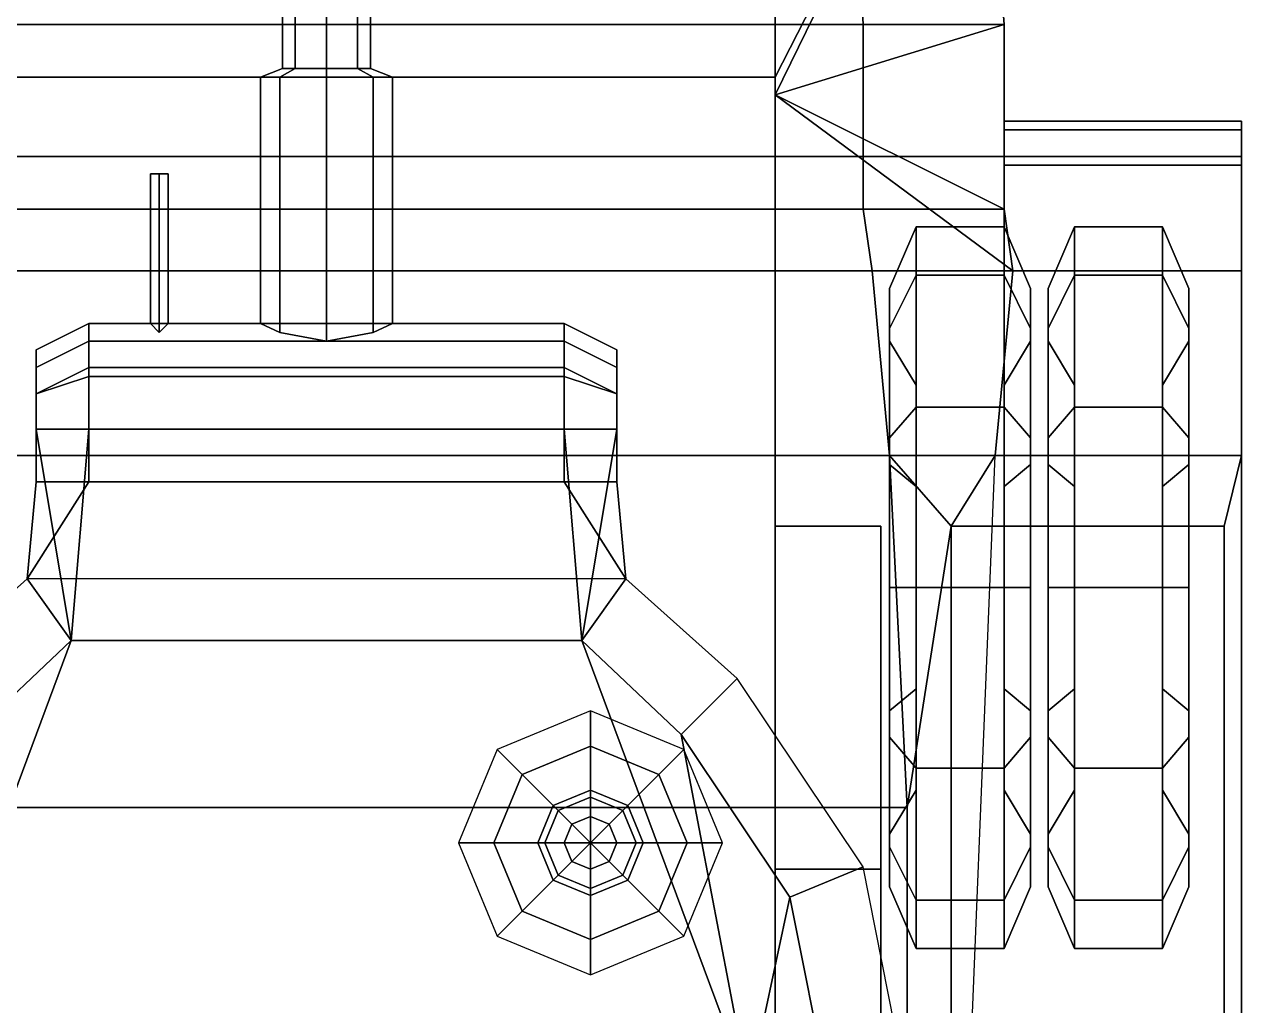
# Model space of a CAD drawing. Header units: millimetres. Extents: x -1 to 3, y -2.4 to 8.
# Drawn here: x -0.343 to 1.04, y -1.265 to -0.15 of the extents above; entities that cross this region are included whole.
import ezdxf

# ---------------------------------------------------------------- set-up
doc = ezdxf.new("R2010")
doc.units = ezdxf.units.MM
for name, color, linetype in [('gun', 1, 'Continuous'), ('mudguards', 6, 'Continuous'), ('turret', 2, 'Continuous'), ('wheels', 2, 'Continuous')]:
    doc.layers.add(name, color=color, linetype=linetype)

msp = doc.modelspace()

# ---------------------------------------------------------------- linework, layer by layer
for points in [[(0.51, 0.28, 0.42), (0.51, -0.21, 0.49), (-0.51, -0.21, 0.49), (-0.51, 0.28, 0.42)], [(0.51, -0.21, 0.49), (0.51, 0.28, 0.42), (0.51, 0.28, 0.42), (0.74, 0.24, 0.9)], [(0.61, -0.15, 1.74), (0.59, 0.24, 1.69), (-0.59, 0.24, 1.69), (-0.61, -0.15, 1.74)], [(0.77, -0.15, 0.9), (0.51, -0.23, 0.72), (0.51, -0.23, 0.72), (0.74, 0.24, 0.9)], [(0.51, -0.23, 0.72), (0.51, -0.21, 0.49), (0.51, -0.21, 0.49), (0.74, 0.24, 0.9)], [(0.77, -0.15, 0.9), (0.74, 0.24, 0.9), (0.59, 0.24, 1.69), (0.61, -0.15, 1.74)], [(0.61, -0.3, 1.74), (0.61, -0.15, 1.74), (-0.61, -0.15, 1.74), (-0.61, -0.3, 1.74)], [(0.77, -0.36, 0.9), (0.51, -0.23, 0.72), (0.51, -0.23, 0.72), (0.77, -0.15, 0.9)], [(0.77, -0.3, 0.9), (0.77, -0.15, 0.9), (0.61, -0.15, 1.74), (0.61, -0.3, 1.74)], [(0.51, -0.21, 0.49), (0.51, -1.98, 0.49), (-0.51, -1.98, 0.49), (-0.51, -0.21, 0.49)], [(0.51, -0.23, 0.72), (0.51, -2.09, 0.72), (0.51, -1.98, 0.49), (0.51, -0.21, 0.49)], [(0.51, -0.43, 0.9), (0.51, -1.99, 1.08), (0.51, -2.09, 0.72), (0.51, -0.23, 0.72)], [(0.78, -0.43, 0.9), (0.51, -0.23, 0.72), (0.51, -0.23, 0.72), (0.77, -0.36, 0.9)], [(0.51, -0.43, 0.9), (0.51, -0.23, 0.72), (0.51, -0.23, 0.72), (0.78, -0.43, 0.9)], [(-0.61, -0.3, 1.74), (-0.61, -0.36, 1.72), (0.61, -0.36, 1.72), (0.61, -0.3, 1.74)], [(0.61, -0.36, 1.72), (0.77, -0.36, 0.9), (0.77, -0.3, 0.9), (0.61, -0.3, 1.74)], [(0.62, -0.43, 1.69), (0.61, -0.36, 1.72), (-0.61, -0.36, 1.72), (-0.62, -0.43, 1.69)], [(0.78, -0.43, 0.9), (0.77, -0.36, 0.9), (0.61, -0.36, 1.72), (0.62, -0.43, 1.69)], [(-0.62, -0.43, 1.69), (-0.64, -0.64, 1.57), (0.64, -0.64, 1.57), (0.62, -0.43, 1.69)], [(0.51, -0.64, 1.08), (0.51, -1.99, 1.08), (0.51, -1.99, 1.08), (0.51, -0.43, 0.9)], [(0.76, -0.64, 1.08), (0.51, -0.64, 1.08), (0.51, -0.43, 0.9), (0.78, -0.43, 0.9)], [(0.64, -0.64, 1.57), (0.76, -0.64, 1.08), (0.78, -0.43, 0.9), (0.62, -0.43, 1.69)], [(-0.64, -0.64, 1.57), (-0.66, -1.04, 1.57), (0.66, -1.04, 1.57), (0.64, -0.64, 1.57)], [(0.66, -1.04, 1.57), (0.71, -0.72, 1.36), (0.71, -0.72, 1.36), (0.64, -0.64, 1.57)], [(0.64, -0.64, 1.57), (0.71, -0.72, 1.36), (0.71, -0.72, 1.36), (0.76, -0.64, 1.08)], [(1.02, -0.72, 1.36), (1.04, -0.64, 1.08), (0.76, -0.64, 1.08), (0.71, -0.72, 1.36)], [(1.04, -0.64, 1.08), (1.04, -1.87, 1.08), (0.71, -1.87, 1.08), (0.76, -0.64, 1.08)], [(1.02, -1.8, 1.36), (1.04, -1.87, 1.08), (1.04, -0.64, 1.08), (1.02, -0.72, 1.36)], [(0.51, -0.72, 0.46), (0.51, -1.11, 0.58), (0.63, -1.11, 0.58), (0.63, -0.72, 0.46)], [(0.63, -0.72, 0.46), (0.63, -0.72, 0.31), (0.51, -0.72, 0.31), (0.51, -0.72, 0.46)], [(0.51, -1.8, 0.31), (0.51, -0.72, 0.31), (0.63, -0.72, 0.31), (0.63, -1.8, 0.31)], [(0.51, -1.8, 0.46), (0.51, -0.72, 0.46), (0.51, -0.72, 0.31), (0.51, -1.8, 0.31)], [(0.51, -1.7025, 0.49), (0.51, -0.8175, 0.49), (0.51, -0.72, 0.46), (0.51, -1.8, 0.46)], [(0.63, -1.11, 0.58), (0.63, -1.11, 0.31), (0.63, -0.72, 0.31), (0.63, -0.72, 0.46)], [(0.66, -1.63, 1.57), (0.71, -1.63, 1.36), (0.71, -0.72, 1.36), (0.66, -1.04, 1.57)], [(0.71, -0.72, 1.36), (0.71, -1.8, 1.36), (1.02, -1.8, 1.36), (1.02, -0.72, 1.36)], [(-0.66, -1.04, 1.57), (-0.66, -1.63, 1.57), (0.66, -1.63, 1.57), (0.66, -1.04, 1.57)], [(0.51, -1.11, 0.58), (0.51, -1.41, 0.58), (0.63, -1.41, 0.58), (0.63, -1.11, 0.58)], [(0.63, -1.41, 0.58), (0.63, -1.41, 0.31), (0.63, -1.11, 0.31), (0.63, -1.11, 0.58)]]:
    msp.add_3dface(points)
at = {"layer": 'gun'}
for points in [[(-0.0354, 0.11, 1.8854), (-0.05, 0.11, 1.85), (-0.05, -0.2, 1.85), (-0.0354, -0.2, 1.8854)], [(-0.05, 0.11, 1.85), (-0.0354, 0.11, 1.8146), (-0.0354, -0.2, 1.8146), (-0.05, -0.2, 1.85)], [(0, 0.11, 1.9), (-0.0354, 0.11, 1.8854), (-0.0354, -0.2, 1.8854), (0, -0.2, 1.9)], [(-0.0354, 0.11, 1.8146), (0, 0.11, 1.8), (0, -0.2, 1.8), (-0.0354, -0.2, 1.8146)], [(0.0354, 0.11, 1.8854), (0, 0.11, 1.9), (0, -0.2, 1.9), (0.0354, -0.2, 1.8854)], [(0, 0.11, 1.8), (0.0354, 0.11, 1.8146), (0.0354, -0.2, 1.8146), (0, -0.2, 1.8)], [(0.05, 0.11, 1.85), (0.0354, 0.11, 1.8854), (0.0354, -0.2, 1.8854), (0.05, -0.2, 1.85)], [(0.0354, 0.11, 1.8146), (0.05, 0.11, 1.85), (0.05, -0.2, 1.85), (0.0354, -0.2, 1.8146)], [(-0.0354, -0.2, 1.8854), (-0.05, -0.2, 1.85), (-0.075, -0.21, 1.85), (-0.053, -0.21, 1.903)], [(-0.05, -0.2, 1.85), (-0.0354, -0.2, 1.8146), (-0.053, -0.21, 1.797), (-0.075, -0.21, 1.85)], [(0, -0.2, 1.9), (-0.0354, -0.2, 1.8854), (-0.053, -0.21, 1.903), (0, -0.21, 1.925)], [(-0.0354, -0.2, 1.8146), (0, -0.2, 1.8), (0, -0.21, 1.775), (-0.053, -0.21, 1.797)], [(0.0354, -0.2, 1.8854), (0, -0.2, 1.9), (0, -0.21, 1.925), (0.053, -0.21, 1.903)], [(0, -0.2, 1.8), (0.0354, -0.2, 1.8146), (0.053, -0.21, 1.797), (0, -0.21, 1.775)], [(0.05, -0.2, 1.85), (0.0354, -0.2, 1.8854), (0.053, -0.21, 1.903), (0.075, -0.21, 1.85)], [(0.0354, -0.2, 1.8146), (0.05, -0.2, 1.85), (0.075, -0.21, 1.85), (0.053, -0.21, 1.797)], [(-0.053, -0.21, 1.903), (-0.075, -0.21, 1.85), (-0.075, -0.49, 1.85), (-0.053, -0.5, 1.903)], [(-0.075, -0.21, 1.85), (-0.053, -0.21, 1.797), (-0.053, -0.5, 1.797), (-0.075, -0.49, 1.85)], [(0, -0.21, 1.925), (-0.053, -0.21, 1.903), (-0.053, -0.5, 1.903), (0, -0.51, 1.925)], [(-0.053, -0.21, 1.797), (0, -0.21, 1.775), (0, -0.51, 1.775), (-0.053, -0.5, 1.797)], [(0.053, -0.21, 1.903), (0, -0.21, 1.925), (0, -0.51, 1.925), (0.053, -0.5, 1.903)], [(0, -0.21, 1.775), (0.053, -0.21, 1.797), (0.053, -0.5, 1.797), (0, -0.51, 1.775)], [(0.075, -0.21, 1.85), (0.053, -0.21, 1.903), (0.053, -0.5, 1.903), (0.075, -0.49, 1.85)], [(0.053, -0.21, 1.797), (0.075, -0.21, 1.85), (0.075, -0.49, 1.85), (0.053, -0.5, 1.797)], [(-0.18, -0.32, 1.82), (-0.19, -0.32, 1.81), (-0.2, -0.32, 1.82), (-0.19, -0.32, 1.83)], [(-0.2, -0.32, 1.82), (-0.19, -0.32, 1.81), (-0.19, -0.5, 1.81), (-0.2, -0.49, 1.82)], [(-0.19, -0.32, 1.83), (-0.2, -0.32, 1.82), (-0.2, -0.49, 1.82), (-0.19, -0.49, 1.83)], [(-0.19, -0.32, 1.81), (-0.18, -0.32, 1.82), (-0.18, -0.49, 1.82), (-0.19, -0.5, 1.81)], [(-0.18, -0.32, 1.82), (-0.19, -0.32, 1.83), (-0.19, -0.49, 1.83), (-0.18, -0.49, 1.82)]]:
    msp.add_3dface(points, dxfattribs=at)
at = {"layer": 'mudguards'}
for points in [[(0.77, -0.26, 0.48), (0.77, -0.3, 0.79), (1.04, -0.3, 0.79), (1.04, -0.26, 0.48)], [(1.04, -0.26, 0.48), (1.04, -0.27, 0.48), (0.77, -0.27, 0.48), (0.77, -0.26, 0.48)], [(1.04, -0.3, 0.79), (1.04, -0.31, 0.78), (1.04, -0.27, 0.48), (1.04, -0.26, 0.48)], [(1.04, -0.27, 0.48), (1.04, -0.31, 0.78), (0.77, -0.31, 0.78), (0.77, -0.27, 0.48)], [(0.77, -0.3, 0.79), (0.77, -0.43, 0.9), (1.04, -0.43, 0.9), (1.04, -0.3, 0.79)], [(1.04, -0.43, 0.9), (1.04, -0.43, 0.89), (1.04, -0.31, 0.78), (1.04, -0.3, 0.79)], [(1.04, -0.31, 0.78), (1.04, -0.43, 0.89), (0.77, -0.43, 0.89), (0.77, -0.31, 0.78)], [(1.04, -0.43, 0.89), (1.04, -0.64, 1.07), (0.76, -0.64, 1.07), (0.78, -0.43, 0.89)], [(0.78, -0.43, 0.9), (0.76, -0.64, 1.08), (1.04, -0.64, 1.08), (1.04, -0.43, 0.9)], [(0.77, -0.43, 0.9), (0.77, -0.43, 0.89), (1.04, -0.43, 0.89), (1.04, -0.43, 0.9)], [(1.04, -0.43, 0.9), (1.04, -0.43, 0.89), (0.78, -0.43, 0.89), (0.78, -0.43, 0.9)], [(1.04, -0.64, 1.08), (1.04, -0.64, 1.07), (1.04, -0.43, 0.89), (1.04, -0.43, 0.9)], [(1.04, -0.64, 1.07), (1.04, -1.87, 1.07), (0.71, -1.87, 1.07), (0.76, -0.64, 1.07)], [(1.04, -1.87, 1.08), (1.04, -1.87, 1.07), (1.04, -0.64, 1.07), (1.04, -0.64, 1.08)]]:
    msp.add_3dface(points, dxfattribs=at)
at = {"layer": 'turret'}
for points in [[(-0.27, -0.49, 1.88), (-0.33, -0.52, 1.88), (-0.33, -0.54, 1.94), (-0.27, -0.51, 1.94)], [(-0.27, -0.49, 1.82), (-0.33, -0.52, 1.82), (-0.33, -0.52, 1.88), (-0.27, -0.49, 1.88)], [(-0.27, -0.51, 1.75), (-0.33, -0.54, 1.75), (-0.33, -0.52, 1.82), (-0.27, -0.49, 1.82)], [(0.27, -0.49, 1.88), (-0.27, -0.49, 1.88), (-0.27, -0.51, 1.94), (0.27, -0.51, 1.94)], [(0.27, -0.49, 1.82), (-0.27, -0.49, 1.82), (-0.27, -0.49, 1.88), (0.27, -0.49, 1.88)], [(-0.27, -0.51, 1.75), (-0.27, -0.49, 1.82), (0.27, -0.49, 1.82), (0.27, -0.51, 1.75)], [(0.33, -0.54, 1.94), (0.33, -0.52, 1.88), (0.27, -0.49, 1.88), (0.27, -0.51, 1.94)], [(0.33, -0.52, 1.88), (0.33, -0.52, 1.82), (0.27, -0.49, 1.82), (0.27, -0.49, 1.88)], [(0.33, -0.52, 1.82), (0.33, -0.54, 1.75), (0.27, -0.51, 1.75), (0.27, -0.49, 1.82)], [(-0.27, -0.51, 1.94), (-0.33, -0.54, 1.94), (-0.33, -0.57, 1.97), (-0.27, -0.55, 1.99)], [(-0.27, -0.54, 1.71), (-0.33, -0.57, 1.71), (-0.33, -0.54, 1.75), (-0.27, -0.51, 1.75)], [(0.27, -0.51, 1.94), (-0.27, -0.51, 1.94), (-0.27, -0.55, 1.99), (0.27, -0.55, 1.99)], [(-0.27, -0.54, 1.71), (-0.27, -0.51, 1.75), (0.27, -0.51, 1.75), (0.27, -0.54, 1.71)], [(0.33, -0.57, 1.97), (0.33, -0.54, 1.94), (0.27, -0.51, 1.94), (0.27, -0.55, 1.99)], [(0.33, -0.54, 1.75), (0.33, -0.57, 1.71), (0.27, -0.54, 1.71), (0.27, -0.51, 1.75)], [(-0.33, -0.54, 1.94), (-0.33, -0.52, 1.88), (-0.33, -0.52, 1.82), (-0.33, -0.54, 1.75)], [(0.33, -0.54, 1.75), (0.33, -0.52, 1.82), (0.33, -0.52, 1.88), (0.33, -0.54, 1.94)], [(-0.33, -0.57, 1.97), (-0.33, -0.54, 1.94), (-0.33, -0.54, 1.75), (-0.33, -0.57, 1.71)], [(-0.27, -0.67, 1.57), (-0.33, -0.67, 1.59), (-0.33, -0.57, 1.71), (-0.27, -0.54, 1.71)], [(-0.27, -0.55, 1.99), (-0.33, -0.57, 1.97), (-0.33, -0.61, 2), (-0.27, -0.61, 2.02)], [(-0.27, -0.67, 1.57), (-0.27, -0.54, 1.71), (0.27, -0.54, 1.71), (0.27, -0.67, 1.57)], [(0.27, -0.55, 1.99), (-0.27, -0.55, 1.99), (-0.27, -0.61, 2.02), (0.27, -0.61, 2.02)], [(0.33, -0.57, 1.71), (0.33, -0.67, 1.59), (0.27, -0.67, 1.57), (0.27, -0.54, 1.71)], [(0.33, -0.61, 2), (0.33, -0.57, 1.97), (0.27, -0.55, 1.99), (0.27, -0.61, 2.02)], [(0.33, -0.57, 1.71), (0.33, -0.54, 1.75), (0.33, -0.54, 1.94), (0.33, -0.57, 1.97)], [(-0.33, -0.61, 2), (-0.33, -0.57, 1.97), (-0.33, -0.57, 1.71), (-0.33, -0.67, 1.59)], [(0.33, -0.67, 1.59), (0.33, -0.57, 1.71), (0.33, -0.57, 1.97), (0.33, -0.61, 2)], [(-0.33, -0.67, 1.59), (-0.34, -0.78, 1.57), (-0.29, -0.85, 2.05), (-0.33, -0.61, 2)], [(-0.29, -0.85, 2.05), (-0.29, -0.85, 2.05), (-0.27, -0.61, 2.02), (-0.33, -0.61, 2)], [(-0.29, -0.85, 2.05), (0.29, -0.85, 2.05), (0.27, -0.61, 2.02), (-0.27, -0.61, 2.02)], [(0.29, -0.85, 2.05), (0.29, -0.85, 2.05), (0.33, -0.61, 2), (0.27, -0.61, 2.02)], [(0.33, -0.61, 2), (0.29, -0.85, 2.05), (0.34, -0.78, 1.57), (0.33, -0.67, 1.59)], [(0.27, -0.67, 1.57), (0.34, -0.78, 1.57), (-0.34, -0.78, 1.57), (-0.27, -0.67, 1.57)], [(-0.34, -0.78, 1.57), (-0.34, -0.78, 1.57), (-0.33, -0.67, 1.59), (-0.27, -0.67, 1.57)], [(0.33, -0.67, 1.59), (0.34, -0.78, 1.57), (0.34, -0.78, 1.57), (0.27, -0.67, 1.57)], [(-0.4031, -0.9569, 2.05), (-0.29, -0.85, 2.05), (-0.34, -0.78, 1.57), (-0.4667, -0.8933, 1.57)], [(0.29, -0.85, 2.05), (0.4031, -0.9569, 2.05), (0.4667, -0.8933, 1.57), (0.34, -0.78, 1.57)], [(-0.48, -1.36, 2.13), (-0.48, -1.36, 2.13), (-0.29, -0.85, 2.05), (-0.4031, -0.9569, 2.05)], [(-0.48, -1.36, 2.13), (0.48, -1.36, 2.13), (0.29, -0.85, 2.05), (-0.29, -0.85, 2.05)], [(0.48, -1.36, 2.13), (0.48, -1.36, 2.13), (0.4031, -0.9569, 2.05), (0.29, -0.85, 2.05)], [(0.4031, -0.9569, 2.05), (0.5266, -1.1419, 2.05), (0.6098, -1.1074, 1.57), (0.4667, -0.8933, 1.57)], [(0.3, -0.93, 2.06), (0.1939, -0.9739, 2.07), (0.2222, -1.0022, 2.13), (0.3, -0.97, 2.13)], [(0.4061, -0.9739, 2.07), (0.3, -0.93, 2.06), (0.3, -0.97, 2.13), (0.3778, -1.0022, 2.13)], [(0.48, -1.36, 2.13), (0.48, -1.36, 2.13), (0.5266, -1.1419, 2.05), (0.4031, -0.9569, 2.05)], [(0.1939, -0.9739, 2.07), (0.15, -1.08, 2.08), (0.19, -1.08, 2.13), (0.2222, -1.0022, 2.13)], [(0.3, -0.97, 2.13), (0.2222, -1.0022, 2.13), (0.2576, -1.0376, 2.13), (0.3, -1.02, 2.13)], [(0.3778, -1.0022, 2.13), (0.3, -0.97, 2.13), (0.3, -1.02, 2.13), (0.3424, -1.0376, 2.13)], [(0.45, -1.08, 2.08), (0.4061, -0.9739, 2.07), (0.3778, -1.0022, 2.13), (0.41, -1.08, 2.13)], [(0.2222, -1.0022, 2.13), (0.19, -1.08, 2.13), (0.24, -1.08, 2.13), (0.2576, -1.0376, 2.13)], [(0.41, -1.08, 2.13), (0.3778, -1.0022, 2.13), (0.3424, -1.0376, 2.13), (0.36, -1.08, 2.13)], [(0.3, -1.02, 2.13), (0.2576, -1.0376, 2.13), (0.2576, -1.0376, 2.28), (0.3, -1.02, 2.28)], [(0.3, -1.028, 2.31), (0.3, -1.02, 2.28), (0.2576, -1.0376, 2.28), (0.2633, -1.0433, 2.31)], [(0.3424, -1.0376, 2.13), (0.3, -1.02, 2.13), (0.3, -1.02, 2.28), (0.3424, -1.0376, 2.28)], [(0.3367, -1.0433, 2.31), (0.3424, -1.0376, 2.28), (0.3, -1.02, 2.28), (0.3, -1.028, 2.31)], [(0.3, -1.05, 2.332), (0.3, -1.028, 2.31), (0.2633, -1.0433, 2.31), (0.2788, -1.0588, 2.332)], [(0.3212, -1.0588, 2.332), (0.3367, -1.0433, 2.31), (0.3, -1.028, 2.31), (0.3, -1.05, 2.332)], [(0.2576, -1.0376, 2.13), (0.24, -1.08, 2.13), (0.24, -1.08, 2.28), (0.2576, -1.0376, 2.28)], [(0.2633, -1.0433, 2.31), (0.2576, -1.0376, 2.28), (0.24, -1.08, 2.28), (0.248, -1.08, 2.31)], [(0.2788, -1.0588, 2.332), (0.2633, -1.0433, 2.31), (0.248, -1.08, 2.31), (0.27, -1.08, 2.332)], [(0.3, -1.08, 2.34), (0.3, -1.05, 2.332), (0.2788, -1.0588, 2.332), (0.3, -1.08, 2.34)], [(0.3, -1.08, 2.34), (0.3212, -1.0588, 2.332), (0.3, -1.05, 2.332), (0.3, -1.08, 2.34)], [(0.33, -1.08, 2.332), (0.352, -1.08, 2.31), (0.3367, -1.0433, 2.31), (0.3212, -1.0588, 2.332)], [(0.352, -1.08, 2.31), (0.36, -1.08, 2.28), (0.3424, -1.0376, 2.28), (0.3367, -1.0433, 2.31)], [(0.36, -1.08, 2.13), (0.3424, -1.0376, 2.13), (0.3424, -1.0376, 2.28), (0.36, -1.08, 2.28)], [(0.3, -1.08, 2.34), (0.2788, -1.0588, 2.332), (0.27, -1.08, 2.332), (0.3, -1.08, 2.34)], [(0.3, -1.08, 2.34), (0.33, -1.08, 2.332), (0.3212, -1.0588, 2.332), (0.3, -1.08, 2.34)], [(0.15, -1.08, 2.08), (0.1939, -1.1861, 2.1), (0.2222, -1.1578, 2.13), (0.19, -1.08, 2.13)], [(0.19, -1.08, 2.13), (0.2222, -1.1578, 2.13), (0.2576, -1.1224, 2.13), (0.24, -1.08, 2.13)], [(0.24, -1.08, 2.13), (0.2576, -1.1224, 2.13), (0.2576, -1.1224, 2.28), (0.24, -1.08, 2.28)], [(0.248, -1.08, 2.31), (0.24, -1.08, 2.28), (0.2576, -1.1224, 2.28), (0.2633, -1.1167, 2.31)], [(0.27, -1.08, 2.332), (0.248, -1.08, 2.31), (0.2633, -1.1167, 2.31), (0.2788, -1.1012, 2.332)], [(0.3, -1.08, 2.34), (0.27, -1.08, 2.332), (0.2788, -1.1012, 2.332), (0.3, -1.08, 2.34)], [(0.3, -1.08, 2.34), (0.2788, -1.1012, 2.332), (0.3, -1.11, 2.332), (0.3, -1.08, 2.34)], [(0.3, -1.08, 2.34), (0.3, -1.11, 2.332), (0.3212, -1.1012, 2.332), (0.3, -1.08, 2.34)], [(0.3, -1.08, 2.34), (0.3212, -1.1012, 2.332), (0.33, -1.08, 2.332), (0.3, -1.08, 2.34)], [(0.3212, -1.1012, 2.332), (0.3367, -1.1167, 2.31), (0.352, -1.08, 2.31), (0.33, -1.08, 2.332)], [(0.3367, -1.1167, 2.31), (0.3424, -1.1224, 2.28), (0.36, -1.08, 2.28), (0.352, -1.08, 2.31)], [(0.3424, -1.1224, 2.13), (0.36, -1.08, 2.13), (0.36, -1.08, 2.28), (0.3424, -1.1224, 2.28)], [(0.3778, -1.1578, 2.13), (0.41, -1.08, 2.13), (0.36, -1.08, 2.13), (0.3424, -1.1224, 2.13)], [(0.4061, -1.1861, 2.1), (0.45, -1.08, 2.08), (0.41, -1.08, 2.13), (0.3778, -1.1578, 2.13)], [(0.2788, -1.1012, 2.332), (0.2633, -1.1167, 2.31), (0.3, -1.132, 2.31), (0.3, -1.11, 2.332)], [(0.3, -1.11, 2.332), (0.3, -1.132, 2.31), (0.3367, -1.1167, 2.31), (0.3212, -1.1012, 2.332)], [(0.2633, -1.1167, 2.31), (0.2576, -1.1224, 2.28), (0.3, -1.14, 2.28), (0.3, -1.132, 2.31)], [(0.3, -1.132, 2.31), (0.3, -1.14, 2.28), (0.3424, -1.1224, 2.28), (0.3367, -1.1167, 2.31)], [(0.5266, -1.1419, 2.05), (0.57, -1.36, 2.05), (0.66, -1.36, 1.57), (0.6098, -1.1074, 1.57)], [(0.2222, -1.1578, 2.13), (0.3, -1.19, 2.13), (0.3, -1.14, 2.13), (0.2576, -1.1224, 2.13)], [(0.2576, -1.1224, 2.13), (0.3, -1.14, 2.13), (0.3, -1.14, 2.28), (0.2576, -1.1224, 2.28)], [(0.3, -1.14, 2.13), (0.3424, -1.1224, 2.13), (0.3424, -1.1224, 2.28), (0.3, -1.14, 2.28)], [(0.3, -1.19, 2.13), (0.3778, -1.1578, 2.13), (0.3424, -1.1224, 2.13), (0.3, -1.14, 2.13)], [(0.48, -1.36, 2.13), (0.48, -1.36, 2.13), (0.57, -1.36, 2.05), (0.5266, -1.1419, 2.05)], [(0.1939, -1.1861, 2.1), (0.3, -1.23, 2.11), (0.3, -1.19, 2.13), (0.2222, -1.1578, 2.13)], [(0.3, -1.23, 2.11), (0.4061, -1.1861, 2.1), (0.3778, -1.1578, 2.13), (0.3, -1.19, 2.13)]]:
    msp.add_3dface(points, dxfattribs=at)
at = {"layer": 'wheels'}
for points in [[(0.67, -0.4349, 0.615), (0.67, -0.38, 0.41), (0.64, -0.45, 0.41), (0.64, -0.4956, 0.58)], [(0.67, -0.38, 0.41), (0.67, -0.4349, 0.205), (0.64, -0.4956, 0.24), (0.64, -0.45, 0.41)], [(0.77, -0.4349, 0.615), (0.77, -0.38, 0.41), (0.67, -0.38, 0.41), (0.67, -0.4349, 0.615)], [(0.77, -0.38, 0.41), (0.77, -0.4349, 0.205), (0.67, -0.4349, 0.205), (0.67, -0.38, 0.41)], [(0.77, -0.38, 0.41), (0.77, -0.4349, 0.615), (0.8, -0.4956, 0.58), (0.8, -0.45, 0.41)], [(0.77, -0.4349, 0.205), (0.77, -0.38, 0.41), (0.8, -0.45, 0.41), (0.8, -0.4956, 0.24)], [(0.85, -0.4349, 0.615), (0.85, -0.38, 0.41), (0.82, -0.45, 0.41), (0.82, -0.4956, 0.58)], [(0.85, -0.38, 0.41), (0.85, -0.4349, 0.205), (0.82, -0.4956, 0.24), (0.82, -0.45, 0.41)], [(0.95, -0.4349, 0.615), (0.95, -0.38, 0.41), (0.85, -0.38, 0.41), (0.85, -0.4349, 0.615)], [(0.95, -0.38, 0.41), (0.95, -0.4349, 0.205), (0.85, -0.4349, 0.205), (0.85, -0.38, 0.41)], [(0.95, -0.38, 0.41), (0.95, -0.4349, 0.615), (0.98, -0.4956, 0.58), (0.98, -0.45, 0.41)], [(0.95, -0.4349, 0.205), (0.95, -0.38, 0.41), (0.98, -0.45, 0.41), (0.98, -0.4956, 0.24)], [(0.67, -0.4349, 0.205), (0.67, -0.585, 0.0549), (0.64, -0.62, 0.1156), (0.64, -0.4956, 0.24)], [(0.67, -0.585, 0.7651), (0.67, -0.4349, 0.615), (0.64, -0.4956, 0.58), (0.64, -0.62, 0.7044)], [(0.77, -0.4349, 0.205), (0.77, -0.585, 0.0549), (0.67, -0.585, 0.0549), (0.67, -0.4349, 0.205)], [(0.77, -0.585, 0.7651), (0.77, -0.4349, 0.615), (0.67, -0.4349, 0.615), (0.67, -0.585, 0.7651)], [(0.77, -0.585, 0.0549), (0.77, -0.4349, 0.205), (0.8, -0.4956, 0.24), (0.8, -0.62, 0.1156)], [(0.77, -0.4349, 0.615), (0.77, -0.585, 0.7651), (0.8, -0.62, 0.7044), (0.8, -0.4956, 0.58)], [(0.85, -0.4349, 0.205), (0.85, -0.585, 0.0549), (0.82, -0.62, 0.1156), (0.82, -0.4956, 0.24)], [(0.85, -0.585, 0.7651), (0.85, -0.4349, 0.615), (0.82, -0.4956, 0.58), (0.82, -0.62, 0.7044)], [(0.95, -0.4349, 0.205), (0.95, -0.585, 0.0549), (0.85, -0.585, 0.0549), (0.85, -0.4349, 0.205)], [(0.95, -0.585, 0.7651), (0.95, -0.4349, 0.615), (0.85, -0.4349, 0.615), (0.85, -0.585, 0.7651)], [(0.95, -0.585, 0.0549), (0.95, -0.4349, 0.205), (0.98, -0.4956, 0.24), (0.98, -0.62, 0.1156)], [(0.95, -0.4349, 0.615), (0.95, -0.585, 0.7651), (0.98, -0.62, 0.7044), (0.98, -0.4956, 0.58)], [(0.64, -0.4956, 0.58), (0.64, -0.45, 0.41), (0.64, -0.51, 0.41)], [(0.64, -0.51, 0.41), (0.64, -0.45, 0.41), (0.64, -0.4956, 0.24)], [(0.8, -0.51, 0.41), (0.8, -0.45, 0.41), (0.8, -0.4956, 0.58)], [(0.8, -0.4956, 0.24), (0.8, -0.45, 0.41), (0.8, -0.51, 0.41)], [(0.82, -0.4956, 0.58), (0.82, -0.45, 0.41), (0.82, -0.51, 0.41)], [(0.82, -0.51, 0.41), (0.82, -0.45, 0.41), (0.82, -0.4956, 0.24)], [(0.98, -0.51, 0.41), (0.98, -0.45, 0.41), (0.98, -0.4956, 0.58)], [(0.98, -0.4956, 0.24), (0.98, -0.45, 0.41), (0.98, -0.51, 0.41)], [(0.64, -0.65, 0.6525), (0.64, -0.4956, 0.58), (0.64, -0.51, 0.41)], [(0.64, -0.4956, 0.24), (0.64, -0.62, 0.1156), (0.64, -0.65, 0.1675)], [(0.64, -0.51, 0.41), (0.64, -0.4956, 0.24), (0.64, -0.65, 0.1675)], [(0.64, -0.65, 0.6525), (0.64, -0.62, 0.7044), (0.64, -0.4956, 0.58)], [(0.8, -0.51, 0.41), (0.8, -0.4956, 0.58), (0.8, -0.65, 0.6525)], [(0.8, -0.65, 0.1675), (0.8, -0.62, 0.1156), (0.8, -0.4956, 0.24)], [(0.8, -0.65, 0.1675), (0.8, -0.4956, 0.24), (0.8, -0.51, 0.41)], [(0.8, -0.4956, 0.58), (0.8, -0.62, 0.7044), (0.8, -0.65, 0.6525)], [(0.82, -0.65, 0.6525), (0.82, -0.4956, 0.58), (0.82, -0.51, 0.41)], [(0.82, -0.4956, 0.24), (0.82, -0.62, 0.1156), (0.82, -0.65, 0.1675)], [(0.82, -0.51, 0.41), (0.82, -0.4956, 0.24), (0.82, -0.65, 0.1675)], [(0.82, -0.65, 0.6525), (0.82, -0.62, 0.7044), (0.82, -0.4956, 0.58)], [(0.98, -0.51, 0.41), (0.98, -0.4956, 0.58), (0.98, -0.65, 0.6525)], [(0.98, -0.65, 0.1675), (0.98, -0.62, 0.1156), (0.98, -0.4956, 0.24)], [(0.98, -0.65, 0.1675), (0.98, -0.4956, 0.24), (0.98, -0.51, 0.41)], [(0.98, -0.4956, 0.58), (0.98, -0.62, 0.7044), (0.98, -0.65, 0.6525)], [(0.67, -0.56, 0.41), (0.67, -0.675, 0.6092), (0.64, -0.65, 0.6525), (0.64, -0.51, 0.41)], [(0.67, -0.675, 0.2108), (0.67, -0.56, 0.41), (0.64, -0.51, 0.41), (0.64, -0.65, 0.1675)], [(0.77, -0.675, 0.6092), (0.77, -0.56, 0.41), (0.8, -0.51, 0.41), (0.8, -0.65, 0.6525)], [(0.77, -0.56, 0.41), (0.77, -0.675, 0.2108), (0.8, -0.65, 0.1675), (0.8, -0.51, 0.41)], [(0.85, -0.56, 0.41), (0.85, -0.675, 0.6092), (0.82, -0.65, 0.6525), (0.82, -0.51, 0.41)], [(0.85, -0.675, 0.2108), (0.85, -0.56, 0.41), (0.82, -0.51, 0.41), (0.82, -0.65, 0.1675)], [(0.95, -0.675, 0.6092), (0.95, -0.56, 0.41), (0.98, -0.51, 0.41), (0.98, -0.65, 0.6525)], [(0.95, -0.56, 0.41), (0.95, -0.675, 0.2108), (0.98, -0.65, 0.1675), (0.98, -0.51, 0.41)], [(0.67, -0.905, 0.6092), (0.67, -0.675, 0.6092), (0.67, -0.56, 0.41), (0.67, -1.02, 0.41)], [(0.67, -1.02, 0.41), (0.67, -0.56, 0.41), (0.67, -0.675, 0.2108), (0.67, -0.905, 0.2108)], [(0.77, -1.02, 0.41), (0.77, -0.56, 0.41), (0.77, -0.675, 0.6092), (0.77, -0.905, 0.6092)], [(0.77, -0.905, 0.2108), (0.77, -0.675, 0.2108), (0.77, -0.56, 0.41), (0.77, -1.02, 0.41)], [(0.85, -0.905, 0.6092), (0.85, -0.675, 0.6092), (0.85, -0.56, 0.41), (0.85, -1.02, 0.41)], [(0.85, -1.02, 0.41), (0.85, -0.56, 0.41), (0.85, -0.675, 0.2108), (0.85, -0.905, 0.2108)], [(0.95, -1.02, 0.41), (0.95, -0.56, 0.41), (0.95, -0.675, 0.6092), (0.95, -0.905, 0.6092)], [(0.95, -0.905, 0.2108), (0.95, -0.675, 0.2108), (0.95, -0.56, 0.41), (0.95, -1.02, 0.41)], [(0.67, -0.585, 0.0549), (0.67, -0.79), (0.64, -0.79, 0.07), (0.64, -0.62, 0.1156)], [(0.67, -0.79, 0.82), (0.67, -0.585, 0.7651), (0.64, -0.62, 0.7044), (0.64, -0.79, 0.75)], [(0.77, -0.585, 0.0549), (0.77, -0.79), (0.67, -0.79), (0.67, -0.585, 0.0549)], [(0.77, -0.79, 0.82), (0.77, -0.585, 0.7651), (0.67, -0.585, 0.7651), (0.67, -0.79, 0.82)], [(0.77, -0.79), (0.77, -0.585, 0.0549), (0.8, -0.62, 0.1156), (0.8, -0.79, 0.07)], [(0.77, -0.585, 0.7651), (0.77, -0.79, 0.82), (0.8, -0.79, 0.75), (0.8, -0.62, 0.7044)], [(0.85, -0.585, 0.0549), (0.85, -0.79), (0.82, -0.79, 0.07), (0.82, -0.62, 0.1156)], [(0.85, -0.79, 0.82), (0.85, -0.585, 0.7651), (0.82, -0.62, 0.7044), (0.82, -0.79, 0.75)], [(0.95, -0.585, 0.0549), (0.95, -0.79), (0.85, -0.79), (0.85, -0.585, 0.0549)], [(0.95, -0.79, 0.82), (0.95, -0.585, 0.7651), (0.85, -0.585, 0.7651), (0.85, -0.79, 0.82)], [(0.95, -0.79), (0.95, -0.585, 0.0549), (0.98, -0.62, 0.1156), (0.98, -0.79, 0.07)], [(0.95, -0.585, 0.7651), (0.95, -0.79, 0.82), (0.98, -0.79, 0.75), (0.98, -0.62, 0.7044)], [(0.64, -0.65, 0.1675), (0.64, -0.62, 0.1156), (0.64, -0.79, 0.07)], [(0.64, -0.79, 0.75), (0.64, -0.62, 0.7044), (0.64, -0.65, 0.6525)], [(0.8, -0.79, 0.07), (0.8, -0.62, 0.1156), (0.8, -0.65, 0.1675)], [(0.8, -0.65, 0.6525), (0.8, -0.62, 0.7044), (0.8, -0.79, 0.75)], [(0.82, -0.65, 0.1675), (0.82, -0.62, 0.1156), (0.82, -0.79, 0.07)], [(0.82, -0.79, 0.75), (0.82, -0.62, 0.7044), (0.82, -0.65, 0.6525)], [(0.98, -0.79, 0.07), (0.98, -0.62, 0.1156), (0.98, -0.65, 0.1675)], [(0.98, -0.65, 0.6525), (0.98, -0.62, 0.7044), (0.98, -0.79, 0.75)], [(0.64, -0.65, 0.1675), (0.64, -0.79, 0.07), (0.64, -0.93, 0.1675)], [(0.67, -0.905, 0.2108), (0.67, -0.675, 0.2108), (0.64, -0.65, 0.1675), (0.64, -0.93, 0.1675)], [(0.64, -0.93, 0.6525), (0.64, -0.79, 0.75), (0.64, -0.65, 0.6525)], [(0.67, -0.675, 0.6092), (0.67, -0.905, 0.6092), (0.64, -0.93, 0.6525), (0.64, -0.65, 0.6525)], [(0.77, -0.675, 0.2108), (0.77, -0.905, 0.2108), (0.8, -0.93, 0.1675), (0.8, -0.65, 0.1675)], [(0.77, -0.905, 0.6092), (0.77, -0.675, 0.6092), (0.8, -0.65, 0.6525), (0.8, -0.93, 0.6525)], [(0.8, -0.93, 0.1675), (0.8, -0.79, 0.07), (0.8, -0.65, 0.1675)], [(0.8, -0.65, 0.6525), (0.8, -0.79, 0.75), (0.8, -0.93, 0.6525)], [(0.82, -0.65, 0.1675), (0.82, -0.79, 0.07), (0.82, -0.93, 0.1675)], [(0.85, -0.905, 0.2108), (0.85, -0.675, 0.2108), (0.82, -0.65, 0.1675), (0.82, -0.93, 0.1675)], [(0.82, -0.93, 0.6525), (0.82, -0.79, 0.75), (0.82, -0.65, 0.6525)], [(0.85, -0.675, 0.6092), (0.85, -0.905, 0.6092), (0.82, -0.93, 0.6525), (0.82, -0.65, 0.6525)], [(0.95, -0.675, 0.2108), (0.95, -0.905, 0.2108), (0.98, -0.93, 0.1675), (0.98, -0.65, 0.1675)], [(0.95, -0.905, 0.6092), (0.95, -0.675, 0.6092), (0.98, -0.65, 0.6525), (0.98, -0.93, 0.6525)], [(0.98, -0.93, 0.1675), (0.98, -0.79, 0.07), (0.98, -0.65, 0.1675)], [(0.98, -0.65, 0.6525), (0.98, -0.79, 0.75), (0.98, -0.93, 0.6525)], [(0.64, -0.79, 0.07), (0.64, -0.96, 0.1156), (0.64, -0.93, 0.1675)], [(0.67, -0.79), (0.67, -0.995, 0.0549), (0.64, -0.96, 0.1156), (0.64, -0.79, 0.07)], [(0.64, -0.93, 0.6525), (0.64, -0.96, 0.7044), (0.64, -0.79, 0.75)], [(0.67, -0.995, 0.7651), (0.67, -0.79, 0.82), (0.64, -0.79, 0.75), (0.64, -0.96, 0.7044)], [(0.77, -0.79), (0.77, -0.995, 0.0549), (0.67, -0.995, 0.0549), (0.67, -0.79)], [(0.77, -0.995, 0.7651), (0.77, -0.79, 0.82), (0.67, -0.79, 0.82), (0.67, -0.995, 0.7651)], [(0.77, -0.995, 0.0549), (0.77, -0.79), (0.8, -0.79, 0.07), (0.8, -0.96, 0.1156)], [(0.77, -0.79, 0.82), (0.77, -0.995, 0.7651), (0.8, -0.96, 0.7044), (0.8, -0.79, 0.75)], [(0.8, -0.93, 0.1675), (0.8, -0.96, 0.1156), (0.8, -0.79, 0.07)], [(0.8, -0.79, 0.75), (0.8, -0.96, 0.7044), (0.8, -0.93, 0.6525)], [(0.82, -0.79, 0.07), (0.82, -0.96, 0.1156), (0.82, -0.93, 0.1675)], [(0.85, -0.79), (0.85, -0.995, 0.0549), (0.82, -0.96, 0.1156), (0.82, -0.79, 0.07)], [(0.85, -0.995, 0.7651), (0.85, -0.79, 0.82), (0.82, -0.79, 0.75), (0.82, -0.96, 0.7044)], [(0.82, -0.93, 0.6525), (0.82, -0.96, 0.7044), (0.82, -0.79, 0.75)], [(0.95, -0.79), (0.95, -0.995, 0.0549), (0.85, -0.995, 0.0549), (0.85, -0.79)], [(0.95, -0.995, 0.7651), (0.95, -0.79, 0.82), (0.85, -0.79, 0.82), (0.85, -0.995, 0.7651)], [(0.95, -0.995, 0.0549), (0.95, -0.79), (0.98, -0.79, 0.07), (0.98, -0.96, 0.1156)], [(0.95, -0.79, 0.82), (0.95, -0.995, 0.7651), (0.98, -0.96, 0.7044), (0.98, -0.79, 0.75)], [(0.98, -0.93, 0.1675), (0.98, -0.96, 0.1156), (0.98, -0.79, 0.07)], [(0.98, -0.79, 0.75), (0.98, -0.96, 0.7044), (0.98, -0.93, 0.6525)], [(0.67, -0.905, 0.6092), (0.67, -1.02, 0.41), (0.64, -1.07, 0.41), (0.64, -0.93, 0.6525)], [(0.67, -1.02, 0.41), (0.67, -0.905, 0.2108), (0.64, -0.93, 0.1675), (0.64, -1.07, 0.41)], [(0.77, -1.02, 0.41), (0.77, -0.905, 0.6092), (0.8, -0.93, 0.6525), (0.8, -1.07, 0.41)], [(0.77, -0.905, 0.2108), (0.77, -1.02, 0.41), (0.8, -1.07, 0.41), (0.8, -0.93, 0.1675)], [(0.85, -0.905, 0.6092), (0.85, -1.02, 0.41), (0.82, -1.07, 0.41), (0.82, -0.93, 0.6525)], [(0.85, -1.02, 0.41), (0.85, -0.905, 0.2108), (0.82, -0.93, 0.1675), (0.82, -1.07, 0.41)], [(0.95, -1.02, 0.41), (0.95, -0.905, 0.6092), (0.98, -0.93, 0.6525), (0.98, -1.07, 0.41)], [(0.95, -0.905, 0.2108), (0.95, -1.02, 0.41), (0.98, -1.07, 0.41), (0.98, -0.93, 0.1675)], [(0.64, -1.07, 0.41), (0.64, -1.0844, 0.58), (0.64, -0.93, 0.6525)], [(0.64, -0.93, 0.1675), (0.64, -0.96, 0.1156), (0.64, -1.0844, 0.24)], [(0.64, -0.93, 0.1675), (0.64, -1.0844, 0.24), (0.64, -1.07, 0.41)], [(0.64, -1.0844, 0.58), (0.64, -0.96, 0.7044), (0.64, -0.93, 0.6525)], [(0.8, -0.93, 0.6525), (0.8, -1.0844, 0.58), (0.8, -1.07, 0.41)], [(0.8, -1.0844, 0.24), (0.8, -0.96, 0.1156), (0.8, -0.93, 0.1675)], [(0.8, -1.07, 0.41), (0.8, -1.0844, 0.24), (0.8, -0.93, 0.1675)], [(0.8, -0.93, 0.6525), (0.8, -0.96, 0.7044), (0.8, -1.0844, 0.58)], [(0.82, -1.07, 0.41), (0.82, -1.0844, 0.58), (0.82, -0.93, 0.6525)], [(0.82, -0.93, 0.1675), (0.82, -0.96, 0.1156), (0.82, -1.0844, 0.24)], [(0.82, -0.93, 0.1675), (0.82, -1.0844, 0.24), (0.82, -1.07, 0.41)], [(0.82, -1.0844, 0.58), (0.82, -0.96, 0.7044), (0.82, -0.93, 0.6525)], [(0.98, -0.93, 0.6525), (0.98, -1.0844, 0.58), (0.98, -1.07, 0.41)], [(0.98, -1.0844, 0.24), (0.98, -0.96, 0.1156), (0.98, -0.93, 0.1675)], [(0.98, -1.07, 0.41), (0.98, -1.0844, 0.24), (0.98, -0.93, 0.1675)], [(0.98, -0.93, 0.6525), (0.98, -0.96, 0.7044), (0.98, -1.0844, 0.58)], [(0.67, -0.995, 0.0549), (0.67, -1.1451, 0.205), (0.64, -1.0844, 0.24), (0.64, -0.96, 0.1156)], [(0.67, -1.1451, 0.615), (0.67, -0.995, 0.7651), (0.64, -0.96, 0.7044), (0.64, -1.0844, 0.58)], [(0.77, -1.1451, 0.205), (0.77, -0.995, 0.0549), (0.8, -0.96, 0.1156), (0.8, -1.0844, 0.24)], [(0.77, -0.995, 0.7651), (0.77, -1.1451, 0.615), (0.8, -1.0844, 0.58), (0.8, -0.96, 0.7044)], [(0.85, -0.995, 0.0549), (0.85, -1.1451, 0.205), (0.82, -1.0844, 0.24), (0.82, -0.96, 0.1156)], [(0.85, -1.1451, 0.615), (0.85, -0.995, 0.7651), (0.82, -0.96, 0.7044), (0.82, -1.0844, 0.58)], [(0.95, -1.1451, 0.205), (0.95, -0.995, 0.0549), (0.98, -0.96, 0.1156), (0.98, -1.0844, 0.24)], [(0.95, -0.995, 0.7651), (0.95, -1.1451, 0.615), (0.98, -1.0844, 0.58), (0.98, -0.96, 0.7044)], [(0.77, -0.995, 0.0549), (0.77, -1.1451, 0.205), (0.67, -1.1451, 0.205), (0.67, -0.995, 0.0549)], [(0.77, -1.1451, 0.615), (0.77, -0.995, 0.7651), (0.67, -0.995, 0.7651), (0.67, -1.1451, 0.615)], [(0.95, -0.995, 0.0549), (0.95, -1.1451, 0.205), (0.85, -1.1451, 0.205), (0.85, -0.995, 0.0549)], [(0.95, -1.1451, 0.615), (0.95, -0.995, 0.7651), (0.85, -0.995, 0.7651), (0.85, -1.1451, 0.615)], [(0.64, -1.07, 0.41), (0.64, -1.13, 0.41), (0.64, -1.0844, 0.58)], [(0.64, -1.0844, 0.24), (0.64, -1.13, 0.41), (0.64, -1.07, 0.41)], [(0.8, -1.0844, 0.58), (0.8, -1.13, 0.41), (0.8, -1.07, 0.41)], [(0.8, -1.07, 0.41), (0.8, -1.13, 0.41), (0.8, -1.0844, 0.24)], [(0.82, -1.07, 0.41), (0.82, -1.13, 0.41), (0.82, -1.0844, 0.58)], [(0.82, -1.0844, 0.24), (0.82, -1.13, 0.41), (0.82, -1.07, 0.41)], [(0.98, -1.0844, 0.58), (0.98, -1.13, 0.41), (0.98, -1.07, 0.41)], [(0.98, -1.07, 0.41), (0.98, -1.13, 0.41), (0.98, -1.0844, 0.24)], [(0.67, -1.2, 0.41), (0.67, -1.1451, 0.615), (0.64, -1.0844, 0.58), (0.64, -1.13, 0.41)], [(0.67, -1.1451, 0.205), (0.67, -1.2, 0.41), (0.64, -1.13, 0.41), (0.64, -1.0844, 0.24)], [(0.77, -1.1451, 0.615), (0.77, -1.2, 0.41), (0.8, -1.13, 0.41), (0.8, -1.0844, 0.58)], [(0.77, -1.2, 0.41), (0.77, -1.1451, 0.205), (0.8, -1.0844, 0.24), (0.8, -1.13, 0.41)], [(0.85, -1.2, 0.41), (0.85, -1.1451, 0.615), (0.82, -1.0844, 0.58), (0.82, -1.13, 0.41)], [(0.85, -1.1451, 0.205), (0.85, -1.2, 0.41), (0.82, -1.13, 0.41), (0.82, -1.0844, 0.24)], [(0.95, -1.1451, 0.615), (0.95, -1.2, 0.41), (0.98, -1.13, 0.41), (0.98, -1.0844, 0.58)], [(0.95, -1.2, 0.41), (0.95, -1.1451, 0.205), (0.98, -1.0844, 0.24), (0.98, -1.13, 0.41)], [(0.77, -1.2, 0.41), (0.77, -1.1451, 0.615), (0.67, -1.1451, 0.615), (0.67, -1.2, 0.41)], [(0.77, -1.1451, 0.205), (0.77, -1.2, 0.41), (0.67, -1.2, 0.41), (0.67, -1.1451, 0.205)], [(0.95, -1.2, 0.41), (0.95, -1.1451, 0.615), (0.85, -1.1451, 0.615), (0.85, -1.2, 0.41)], [(0.95, -1.1451, 0.205), (0.95, -1.2, 0.41), (0.85, -1.2, 0.41), (0.85, -1.1451, 0.205)]]:
    msp.add_3dface(points, dxfattribs=at)

doc.saveas('drawing.dxf')
